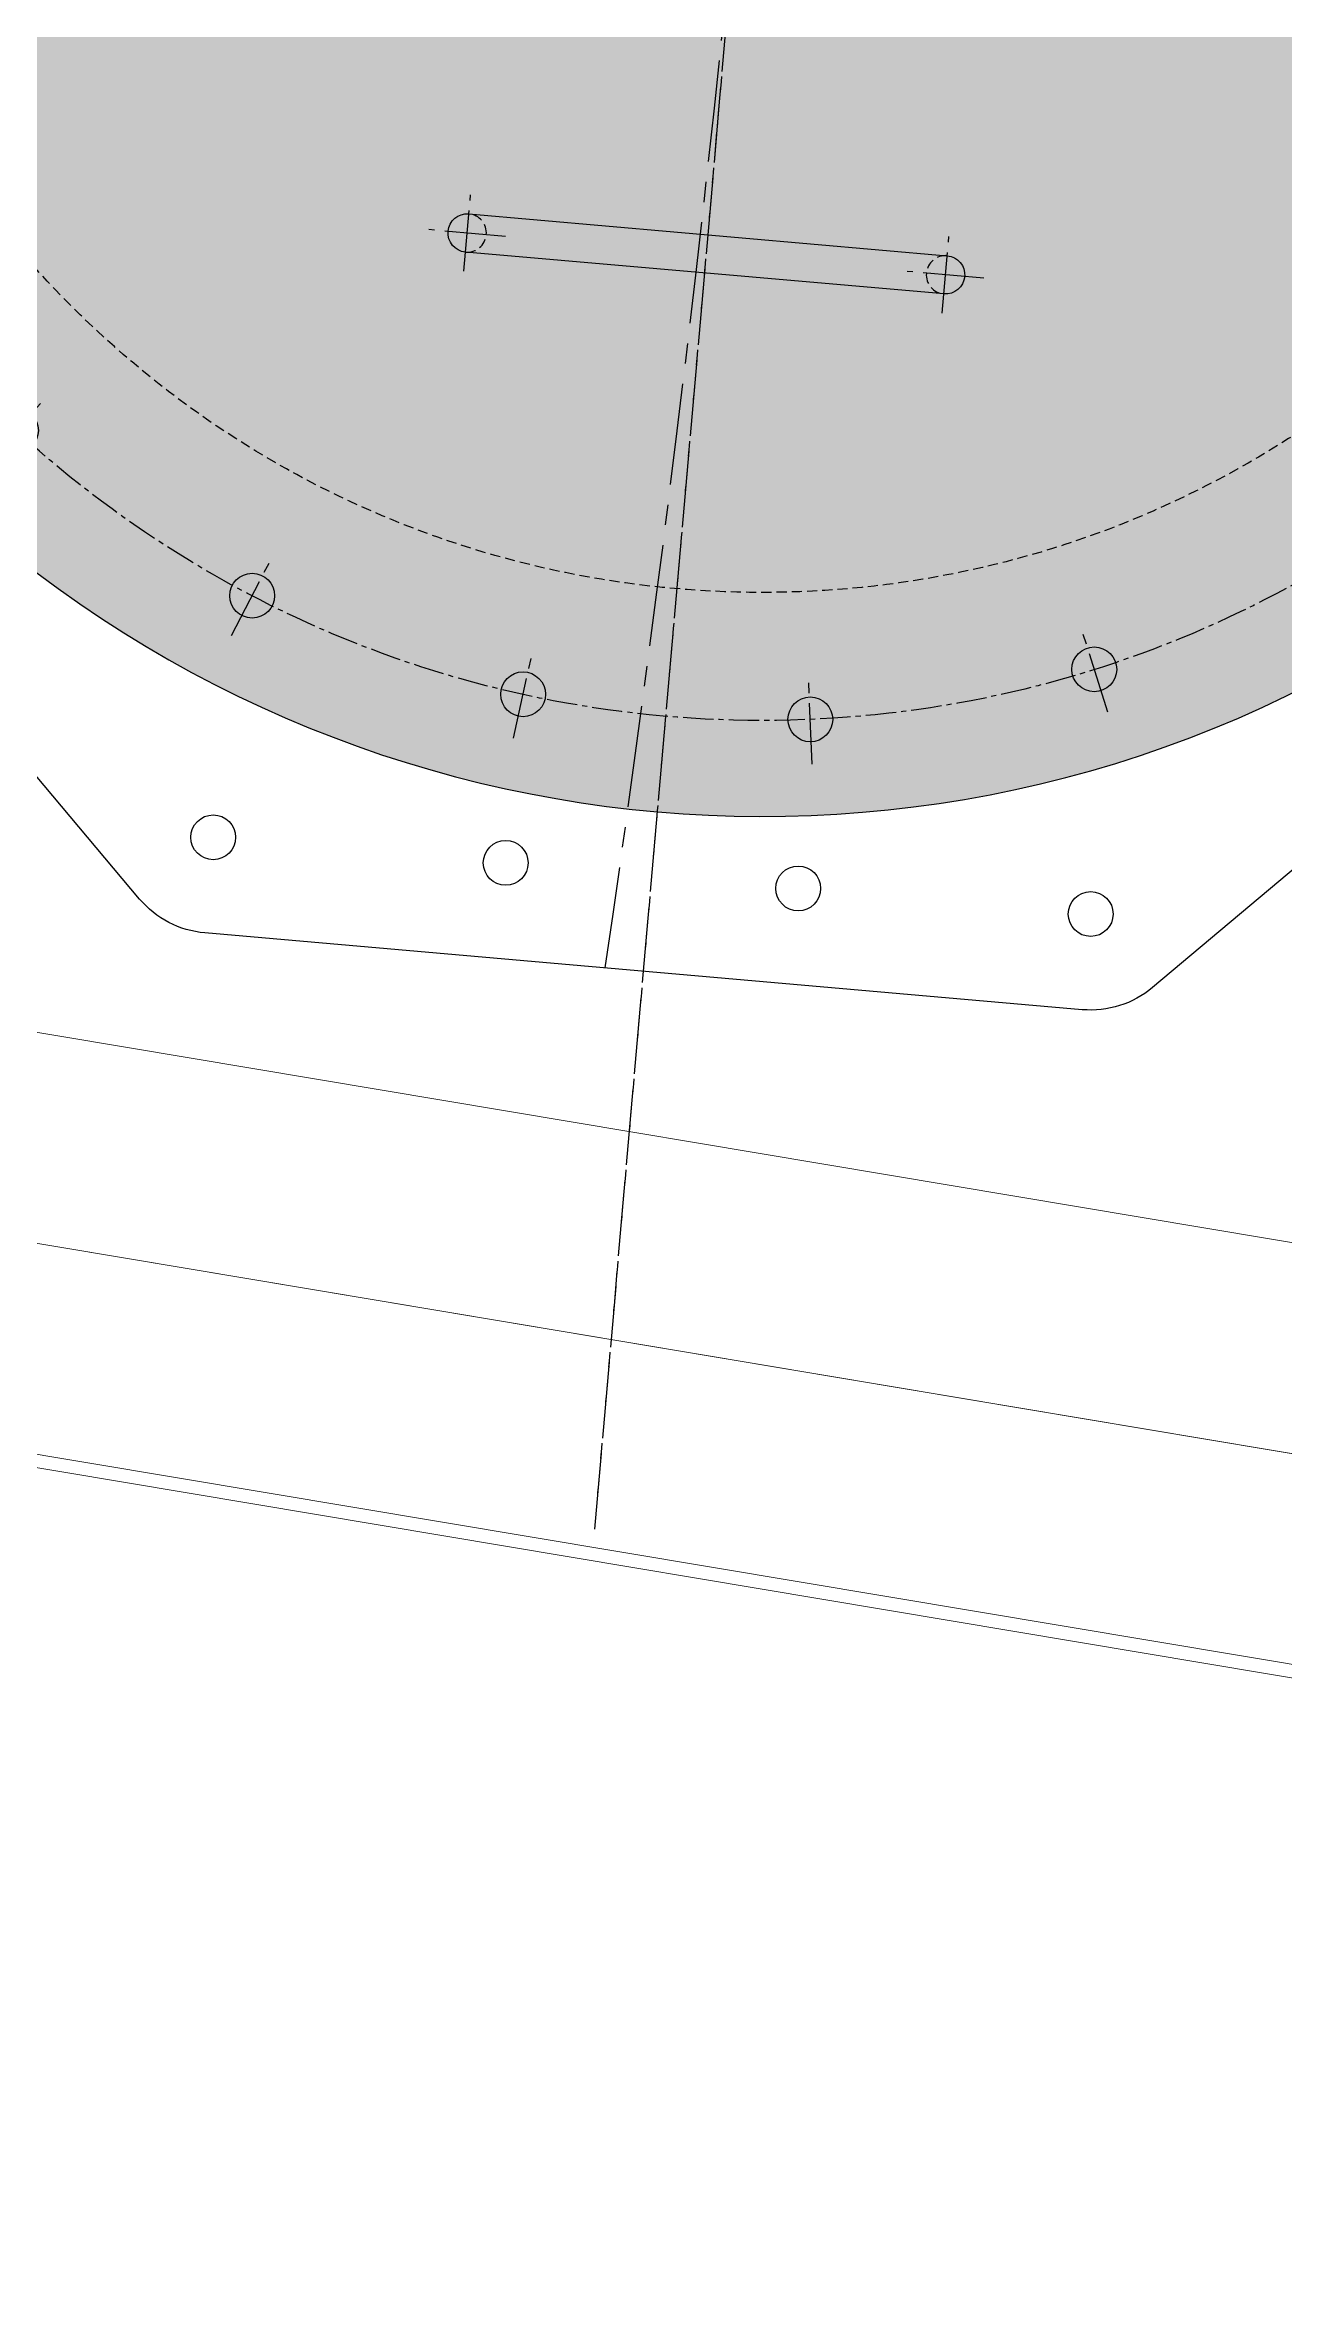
# Model space of a CAD drawing. Header units: millimetres. Extents: x -272986 to 200319, y -34579 to 49604.
# Drawn here: x 14798 to 15185, y 36985 to 37690 of the extents above; entities that cross this region are included whole.
import ezdxf

# ---------------------------------------------------------------- set-up
doc = ezdxf.new("R2010")
doc.units = ezdxf.units.MM
for name, pattern in [('CENTER', [50.800000000000004, 31.75, -6.35, 6.35, -6.35]), ('CENTER2', [28.575000000000003, 19.05, -3.175, 3.175, -3.175]), ('HIDDEN2', [4.762499999999999, 3.175, -1.5875])]:
    doc.linetypes.add(name, pattern=pattern)
doc.layers.get('Defpoints').update_dxf_attribs({"color": 9})
for name, color, linetype in [('CENTRE', 1, 'CENTER'), ('X 0001 M', 7, 'Continuous'), ('X 1001 M', 8, 'HIDDEN2'), ('X 2001 M', 1, 'CENTER2'), ('X 3001 D', 5, 'Continuous'), ('X 5001 H', 8, 'Continuous')]:
    doc.layers.add(name, color=color, linetype=linetype)
doc.layers.add('X 5999 H', color=7, linetype='Continuous', true_color=0xffffff)
doc.styles.add('BIT STD. 2.5', font='isocpeur.ttf', dxfattribs={"height": 2.5})
doc.dimstyles.new('BIT STD. 2.5', dxfattribs={"dimtxt": 2.5, "dimasz": 2.5, "dimexe": 1, "dimexo": 0.75, "dimgap": 1, "dimtad": 1, "dimdec": 0, "dimdsep": 46, "dimtxsty": 'BIT STD. 2.5', "dimcen": 0, "dimadec": 0, "dimazin": 0, "dimtfac": 1, "dimtdec": 0, "dimtmove": 0, "dimatfit": 3, "dimfxl": 1, "dimtfill": 1, "dimlwd": -1, "dimlwe": -1, "dimarcsym": 0})

# ---------------------------------------------------------------- blocks, each defined once
blk = doc.blocks.new('A$C89218876')
at = {"layer": 'X 1001 M', "linetype": 'Continuous', "lineweight": 0}
for p, q in [((1277.618565907214, 5767.807254525465), (1715.600596650485, 7592.13370648403)), ((1341.048289338749, 5753.573324918809), (1778.804641476385, 7576.9597578332)), ((1341.048289338905, 5753.573324919944), (1778.804641476294, 7576.959757833327)), ((1635.636580312606, 6684.379058744275), (1849.480201953796, 7575.149867249716)), ((1402.085931651083, 5729.375660376703), (1842.008686302233, 7561.785809182562))]:
    blk.add_line(p, q, dxfattribs=at)
blk = doc.blocks.new('*D199')
at = {"layer": 'Defpoints', "color": 0, "transparency": 16777216}
for p in [(7798.500000000004, 48049.6266134193), (13298.73009767515, 32947.91523915234), (13433.78749288179, 32812.85784394571), (7798.500000000005, 28976.69833391263), (10442.97395414159, 28578.83418067859)]:
    blk.add_point(p, dxfattribs=at)
at = {"layer": 'X 3001 D', "color": 0, "transparency": 16777216}
for p, q in [((13465.60729803519, 32781.03803879231), (15065.76360887852, 31180.88172794907)), ((7798.500000000009, 28931.69833391263), (7798.500000000005, 28170.68257981101))]:
    blk.add_line(p, q, dxfattribs=at)
blk.add_arc((7798.500000000004, 38448.14533682715), 10217.46275701613, 270.8411524771072, 314.1588475228945, dxfattribs=at)
for points in [[(14898.9480455206, 31135.83049339961), (14934.04291065631, 31100.21658542665), (15023.33720200733, 31223.30813482026)], [(7948.679468218535, 28206.78430946359), (7948.312449508589, 28256.78296241811), (7798.500000000002, 28230.68257981101)]]:
    blk.add_solid(points, dxfattribs=at)
at = {"layer": 'X 3001 D', "color": 0, "transparency": 16777216, "insert": (14404.54209814488, 30831.3797954061), "char_height": 150, "attachment_point": 5, "rotation": 40.93519081505226, "style": 'BIT STD. 2.5', "bg_fill": 3, "box_fill_scale": 1.1, "bg_fill_color": 256, "bg_fill_true_color": 13158600, "bg_fill_transparency": 0}
blk.add_mtext('45° - {\\C7;D02}', dxfattribs=at)
blk = doc.blocks.new('*D207')
at = {"layer": 'Defpoints', "color": 0, "transparency": 16777216}
for p in [(-1697.652812223383, 38448.1453368331), (18712.73677971439, 38448.14533683308), (-1494.548231680183, 37361.94378016468), (629.7756534943219, 35838.94305704558), (308.4007771855395, 35721.97216802819)]:
    blk.add_point(p, dxfattribs=at)
at = {"layer": 'X 3001 D', "color": 0, "transparency": 16777216}
blk.add_line((266.1146092501731, 35706.58126157853), (-1049.939153341573, 35227.5768653011), dxfattribs=at)
blk.add_arc((7798.499999999931, 38448.14533683309), 9356.312268091622, 180.9185733356454, 199.0814266643548, dxfattribs=at)
for points in [[(-1581.609068072472, 38297.94975663623), (-1531.610674496145, 38298.35055557202), (-1557.812268091689, 38448.1453368331)], [(-1020.168984496206, 35397.82059728082), (-1067.289187300493, 35381.09676734619), (-993.5575960944161, 35248.09807390065)]]:
    blk.add_solid(points, dxfattribs=at)
at = {"layer": 'X 3001 D', "color": 0, "transparency": 16777216, "insert": (-1094.55627806037, 36009.88733002915), "char_height": 150, "attachment_point": 5, "rotation": 285.3323221339503, "style": 'BIT STD. 2.5', "bg_fill": 3, "box_fill_scale": 1.1, "bg_fill_color": 256, "bg_fill_true_color": 13158600, "bg_fill_transparency": 0}
blk.add_mtext('20° - {\\C7;N01}', dxfattribs=at)
blk = doc.blocks.new('A$C75773D2C')
at = {"layer": 'X 0001 M'}
blk.add_circle((0, 0), 7, dxfattribs=at)
at = {"layer": 'X 2001 M'}
blk.add_line((0, 14), (0, -14), dxfattribs=at)
blk = doc.blocks.new('A$C3856742B')
at = {"layer": 'X 5001 H'}
h = blk.add_hatch(color=256, dxfattribs=at)
h.dxf.hatch_style = 1
h.set_gradient(color1=(91, 91, 91), rotation=45, one_color=1, tint=1, name='CYLINDER')
edge = h.paths.add_edge_path()
edge.add_line((460, -170), (460, 170))
edge.add_line((460, 170), (185.1999316272264, 326.0766555969175))
edge.add_arc((2.842170943040401e-14, -4.207930770272867e-15), 375.0000000000001, 60.40496722636555, 299.5950327736344)
edge.add_line((185.1999316272263, -326.0766555969176), (460, -170))
at = {"layer": 'X 0001 M'}
for points in [[(460, -170), (460, 170), (185.1999316272264, 326.0766555969175, 1.718000727778938), (185.1999316272263, -326.0766555969176)], [(-206, 75.00000000000001, -0.9999999999999999), (-194, 75.00000000000001), (-194, -74.99999999999999, -0.9999999999999999), (-206, -74.99999999999999)]]:
    blk.add_lwpolyline(points, format="xyb", close=True, dxfattribs=at)
at = {"layer": 'X 1001 M'}
blk.add_circle((0, 0), 305, dxfattribs=at)
for centre, start, end in [((-200, 75.00000000000001), 180, 0), ((-200, -74.99999999999999), 0, 180)]:
    blk.add_arc(centre, 6, start, end, dxfattribs=at)
at = {"layer": 'X 2001 M'}
for p, q in [((-200, 63.00000000000003), (-200, 87.00000000000001)), ((-212, 75.00000000000001), (-188, 75.00000000000001)), ((-200, -86.99999999999999), (-200, -62.99999999999997)), ((-212, -74.99999999999999), (-188, -74.99999999999999))]:
    blk.add_line(p, q, dxfattribs=at)
at = {"layer": 'X 2001 M', "ltscale": 0.5}
blk.add_line((-600, -8.737284764972006e-15), (600, -8.737284764972006e-15), dxfattribs=at)
blk.add_circle((0, -2.184321191243002e-15), 345, dxfattribs=at)
at = {"layer": 'X 0001 M'}
for p, rotation in [((-273.7069024004677, 210.0226930080205), 52.49999999999896), ((-318.7384387163866, 132.0257841659684), 67.49999999999896), ((-342.0484771739584, 45.03153631593068), 82.49999999999898), ((-342.0484771739602, -45.03153631590476), 97.49999999999895), ((-318.738438716392, -132.0257841659436), 112.4999999999989)]:
    blk.add_blockref('A$C75773D2C', p, dxfattribs=dict(at, rotation=rotation))
blk = doc.blocks.new('*U188')
at = {"layer": 'X 0001 M'}
for centre in [(-137.5735931288073, 1.13686837721616e-13), (-45.85786437626848, 1.13686837721616e-13), (45.85786437626848, 1.13686837721616e-13), (137.5735931288073, 0)]:
    blk.add_circle(centre, 7, dxfattribs=at)
blk = doc.blocks.new('*U189')
at = {"layer": 'X 0001 M', "color": 0, "linetype": 'ByBlock', "lineweight": -2, "transparency": 16777216, "rotation": 90}
blk.add_blockref('*U188', (9298.31084224811, -1289.303999999997), dxfattribs=at)
blk = doc.blocks.new('*D435')
at = {"layer": 'Defpoints', "color": 0, "transparency": 16777216}
for p in [(-1697.652812223386, 38448.14533683308), (18712.73677971438, 38448.14533683306), (18508.50365084157, 38139.1853634545), (14424.31849579528, 37876.4873732236), (15619.75213350537, 37771.9004819264)]:
    blk.add_point(p, dxfattribs=at)
at = {"layer": 'X 3001 D', "color": 0, "transparency": 16777216}
for p, q in [((15664.5808949195, 37767.97847350276), (18532.34648314251, 37517.08149488347)), ((18458.44674883477, 37372.97766116984), (18356.72708640754, 36373.13861898571))]:
    blk.add_line(p, q, dxfattribs=at)
for start, end in [(355.8090589174589, 359.1909410825406), (354.1909410825402, 354.9999999999996)]:
    blk.add_arc((7890.238072449534, 38448.14533683308), 10622.75953594052, start, end, dxfattribs=at)
for points in [[(18486.93918465029, 38298.32558328834), (18536.9379384345, 38297.97256767245), (18512.99760839005, 38448.14533683305)], [(18509.51245035451, 37669.82561863723), (18459.67318958528, 37673.83162487485), (18472.574801257, 37522.31083944833)]]:
    blk.add_solid(points, dxfattribs=at)
at = {"layer": 'X 3001 D', "color": 0, "transparency": 16777216, "insert": (18273.22365420688, 36886.72772610161), "char_height": 150, "attachment_point": 5, "rotation": 84.19094108254046, "style": 'BIT STD. 2.5', "bg_fill": 3, "box_fill_scale": 1.1, "bg_fill_color": 256, "bg_fill_true_color": 13158600, "bg_fill_transparency": 0}
blk.add_mtext('5° - {\\C7;MH01}', dxfattribs=at)
blk = doc.blocks.new('*D437')
at = {"layer": 'Defpoints', "color": 0, "transparency": 16777216}
for p in [(-1697.652812223389, 38448.14533683308), (18712.73677971438, 38448.14533683307), (14088.47147328214, 34043.85989611459, 5.156820563569529e-06), (18614.89811660113, 33782.40662531552), (15367.37651406424, 33148.36094590519, 5.156824802691937e-06)]:
    blk.add_point(p, dxfattribs=at)
at = {"layer": 'X 3001 D', "color": 0, "transparency": 16777216}
for p, q in [((18757.73677971438, 38448.14533683307), (19638.29566634971, 38448.14533683306)), ((15404.23835605725, 33122.55000626941), (17497.09282405513, 31657.11753140243))]:
    blk.add_line(p, q, dxfattribs=at)
blk.add_arc((7798.499999992413, 38448.14533683307), 11779.79566635729, 325.7295903287309, 359.2704096712876, dxfattribs=at)
for points in [[(19552.34114800733, 38298.30754794917), (19602.34013458278, 38297.98920626429), (19578.29566634971, 38448.14533683306)], [(17553.76579497261, 31800.74147849837), (17512.62642961779, 31829.1589487975), (17447.94370139778, 31691.53211758347)]]:
    blk.add_solid(points, dxfattribs=at)
at = {"layer": 'X 3001 D', "color": 0, "transparency": 16777216, "insert": (18904.33901499743, 34946.48774591899), "char_height": 150, "attachment_point": 5, "rotation": 72.50000000000921, "style": 'BIT STD. 2.5', "bg_fill": 3, "box_fill_scale": 1.1, "bg_fill_color": 256, "bg_fill_true_color": 13158600, "bg_fill_transparency": 0}
blk.add_mtext('35°', dxfattribs=at)

msp = doc.modelspace()

# ---------------------------------------------------------------- hatches: boundary and pattern name
at = {"layer": 'X 5999 H'}
h = msp.add_hatch(dxfattribs=at)
h.set_pattern_fill('ANSI31', color=9)
h.set_pattern_definition([(45, (25000, 0), (-2.245064030267288, 2.245064030267288), [])])
edge = h.paths.add_edge_path()
edge.add_arc((7798.495709340539, 38448.14022343156), 7825.604719989263, 2.5931019493610847, 94.99996544218982, ccw=False)
edge.add_line((15616.08719766553, 38802.19185128674), (15658.44324566444, 38804.11004727978))
edge.add_arc((7798.49570953186, 38448.14022323), 7825.604719789878, 274.9544870486653, 357.3991416812109)
edge.add_line((15616.03919657416, 38093.03029855866), (15658.3937445236, 38091.10627736974))
edge.add_arc((7798.497359975252, 38448.13677386827), 7868.001140776875, 274.9544772441851, 357.39916567125465, ccw=False)
edge.add_arc((7798.49533508634, 38448.14003367921), 7868.004563266586, 2.593102689917272, 274.9516218145841)
edge.add_arc((7798.495709750798, 38448.14022345812), 7825.604719998234, 2.599526489034937, 274.95161897712)

# ---------------------------------------------------------------- linework, layer by layer
msp.add_lwpolyline([(8474.349265823643, 30651.77496749414, 0.3760976755569247), (15616.03919657416, 38093.03029855866), (15658.3937445236, 38091.10627736974, -0.3760978438709941), (8478.011115840709, 30609.53339017448)], format="xyb")
msp.add_circle((7798.500000000007, 38448.14533683308), 7798.5)
at = {"layer": 'X 0001 M', "linetype": 'Continuous'}
for centre, radius, start, end in [((7798.49533508634, 38448.14003367921), 7868.004563266586, 2.593102689917272, 274.9516218145841), ((7798.495709750798, 38448.14022345812), 7825.604719998234, 2.599526489034937, 274.95161897712)]:
    msp.add_arc(centre, radius, start, end, dxfattribs=at)

# ---------------------------------------------------------------- block references
at = {"layer": 'X 1001 M', "rotation": 273.9910714243701}
msp.add_blockref('A$C89218876', (7798.500000130947, 38448.14533676262), dxfattribs=at)

# ---------------------------------------------------------------- next in the draw order: dimensions: what is measured, and where the dimension line sits
at = {"layer": 'X 3001 D'}
dim = msp.add_angular_dim_2l(base=(10442.97395414159, 28578.83418067859), line1=((7798.500000000007, 28976.69833391263), (7798.500000000004, 48049.6266134193)), line2=((13298.73009767515, 32947.91523915234), (13433.78749288179, 32812.85784394571)), text='<> - {\\C7;D02}', dimstyle='BIT STD. 2.5', override={"dimscale": 0, "dimjust": 2}, dxfattribs=at)
dim.commit()
dim.dimension.update_dxf_attribs({"geometry": '*D199', "text_midpoint": (14493.0319915258, 30729.35096170292), "dimtype": 162})

# ---------------------------------------------------------------- next in the draw order: dimensions: what is measured, and where the dimension line sits
dim = msp.add_angular_dim_2l(base=(-1494.548231680183, 37361.94378016468), line1=((629.7756534943212, 35838.94305704557), (308.4007771855402, 35721.97216802819)), line2=((18712.73677971439, 38448.14533683308), (-1697.652812223382, 38448.14533683309)), text='<> - {\\C7;N01}', dimstyle='BIT STD. 2.5', override={"dimscale": 0}, dxfattribs=at)
dim.commit()
dim.dimension.update_dxf_attribs({"geometry": '*D207', "text_midpoint": (-1224.806208923999, 35974.17599222985), "dimtype": 162})

# ---------------------------------------------------------------- next in the draw order: linework, layer by layer
at = {"layer": 'X 0001 M'}
msp.add_lwpolyline([(14827.57737889908, 37423.40372222978), (14593.56674691891, 37702.28673359739, -0.198912367379658), (14586.66223926972, 37724.18503417041), (14610.64289665293, 37998.28520231511, -0.198912367379658), (14621.24510930509, 38018.65186332625), (14900.1281206727, 38252.66249530642, -0.198912367379658), (14922.02642124573, 38259.56700295561), (15196.12658939043, 38235.5863455724, -0.198912367379658), (15216.49325040157, 38224.98413292024), (15450.50388238174, 37946.10112155263, -0.198912367379658), (15457.40839003092, 37924.2028209796), (15433.42773264771, 37650.1026528349, -0.198912367379658), (15422.82551999555, 37629.73599182376), (15143.94250862794, 37395.72535984359, -0.198912367379658), (15122.04420805492, 37388.82085219441), (14847.94403991022, 37412.80150957762, -0.198912367379658)], format="xyb", close=True, dxfattribs=at)
at = {"layer": 'X 2001 M'}
msp.add_line((14969.74186900173, 37226.47710871996), (15074.32876029892, 38421.91074643006), dxfattribs=at)
msp.add_line((14969.74186900173, 37226.47710871996), (15074.32876029892, 38421.91074643006), dxfattribs=at)

# ---------------------------------------------------------------- next in the draw order: block references
at = {"rotation": 85}
msp.add_blockref('A$C3856742B', (15022.03531465033, 37824.193927575), dxfattribs=at)
at = {"layer": 'X 0001 M', "rotation": 85}
msp.add_blockref('*U189', (12892.80979948179, 28280.13930731974), dxfattribs=at)

# ---------------------------------------------------------------- next in the draw order: dimensions: what is measured, and where the dimension line sits
at = {"layer": 'X 3001 D'}
dim = msp.add_angular_dim_2l(base=(18508.50365084157, 38139.1853634545), line1=((15619.75213350537, 37771.90048192641), (14424.31849579528, 37876.4873732236)), line2=((18712.73677971438, 38448.14533683307), (-1697.652812223387, 38448.14533683308)), text='<> - {\\C7;MH01}', dimstyle='BIT STD. 2.5', dxfattribs=at)
dim.commit()
dim.dimension.update_dxf_attribs({"geometry": '*D435', "text_midpoint": (18273.22365420688, 36886.72772610161)})

# ---------------------------------------------------------------- next in the draw order: linework, layer by layer
at = {"layer": 'CENTRE'}
msp.add_arc((7798.500000030253, 38448.14533673238), 7250.432938973569, 351.7028465521986, 8.8004516623883, dxfattribs=at)

# ---------------------------------------------------------------- next in the draw order: dimensions: what is measured, and where the dimension line sits
at = {"layer": 'X 3001 D'}
dim = msp.add_angular_dim_2l(base=(18614.89811660113, 33782.40662531552), line1=((14088.47147328214, 34043.8598961146, 5.156820563569529e-06), (15367.37651406424, 33148.36094590519, 5.156824802691937e-06)), line2=((18712.73677971438, 38448.14533683307), (-1697.652812223387, 38448.14533683308)), dimstyle='BIT STD. 2.5', dxfattribs=at)
dim.commit()
dim.dimension.update_dxf_attribs({"geometry": '*D437', "text_midpoint": (18904.33901499742, 34946.48774591899)})

doc.saveas('drawing.dxf')
